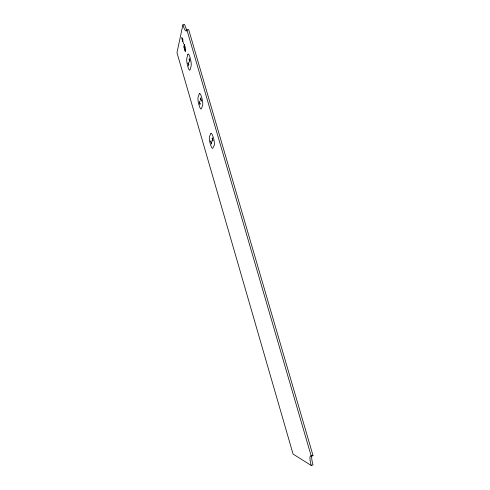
<?xml version="1.0" encoding="UTF-8"?>
<svg xmlns="http://www.w3.org/2000/svg" width="490" height="490" viewBox="0 0 490 490"><rect width="100%" height="100%" fill="white"/><g stroke="black" fill="none" stroke-linecap="round" stroke-linejoin="round"><path stroke-width="0.73" d="M182.911 24.831L176.97 52.687L293.081 454.089L311.279 465.5L313.03 464.881A12.293 2.573 70.6 0 1 313.012 455.516L188.668 29.596L186.923 29.933A11.503 2.248 78.8 0 1 182.911 24.831L184.626 24.5A11.497 2.272 78.9 0 0 187.002 30.111M184.908 47.309L184.369 44.388L185.673 50.053M311.279 465.5A12.299 2.542 70.7 0 1 311.236 456.135L313.012 455.516M188.938 59.504L190.01 60.987M187.927 63.382L188.981 64.864M200.367 98.815L201.494 100.487M199.191 102.177L200.3 103.837M211.925 138.578L213.113 140.44M210.584 141.408L211.754 143.252M186.923 29.933L311.236 456.135M182.727 40.762L183.683 44.045M183.977 45.705L185.324 51.524L183.738 46.728M188.221 62.255L188.681 65.979M189.238 58.341L189.704 62.132M199.534 101.197L199.957 104.805M200.716 97.81L201.139 101.479M210.976 140.587L211.355 144.066M212.329 137.733L212.709 141.273M182.923 39.898L182.537 41.613L181.808 37.595L182.923 39.898M187.811 54.531L186.812 58.488A6.272 1.213 78 0 0 187.817 66.536A6.272 1.213 78 0 0 190.089 69.764L191.137 65.96A6.37 1.243 78.1 0 0 190.138 57.722A6.37 1.243 78.1 0 0 187.811 54.531M199.252 93.872L198.089 97.308A6.223 1.243 77.5 0 0 199.007 105.093A6.223 1.243 77.5 0 0 201.402 108.713L202.615 105.436A6.315 1.274 77.5 0 0 201.702 97.467A6.315 1.274 77.5 0 0 199.252 93.872M210.823 133.666L209.493 136.563A6.192 1.268 76.8 0 0 210.326 144.085A6.192 1.268 76.8 0 0 212.844 148.096L214.222 145.358A6.278 1.305 76.9 0 0 213.401 137.678A6.278 1.305 76.9 0 0 210.823 133.666"/></g></svg>
